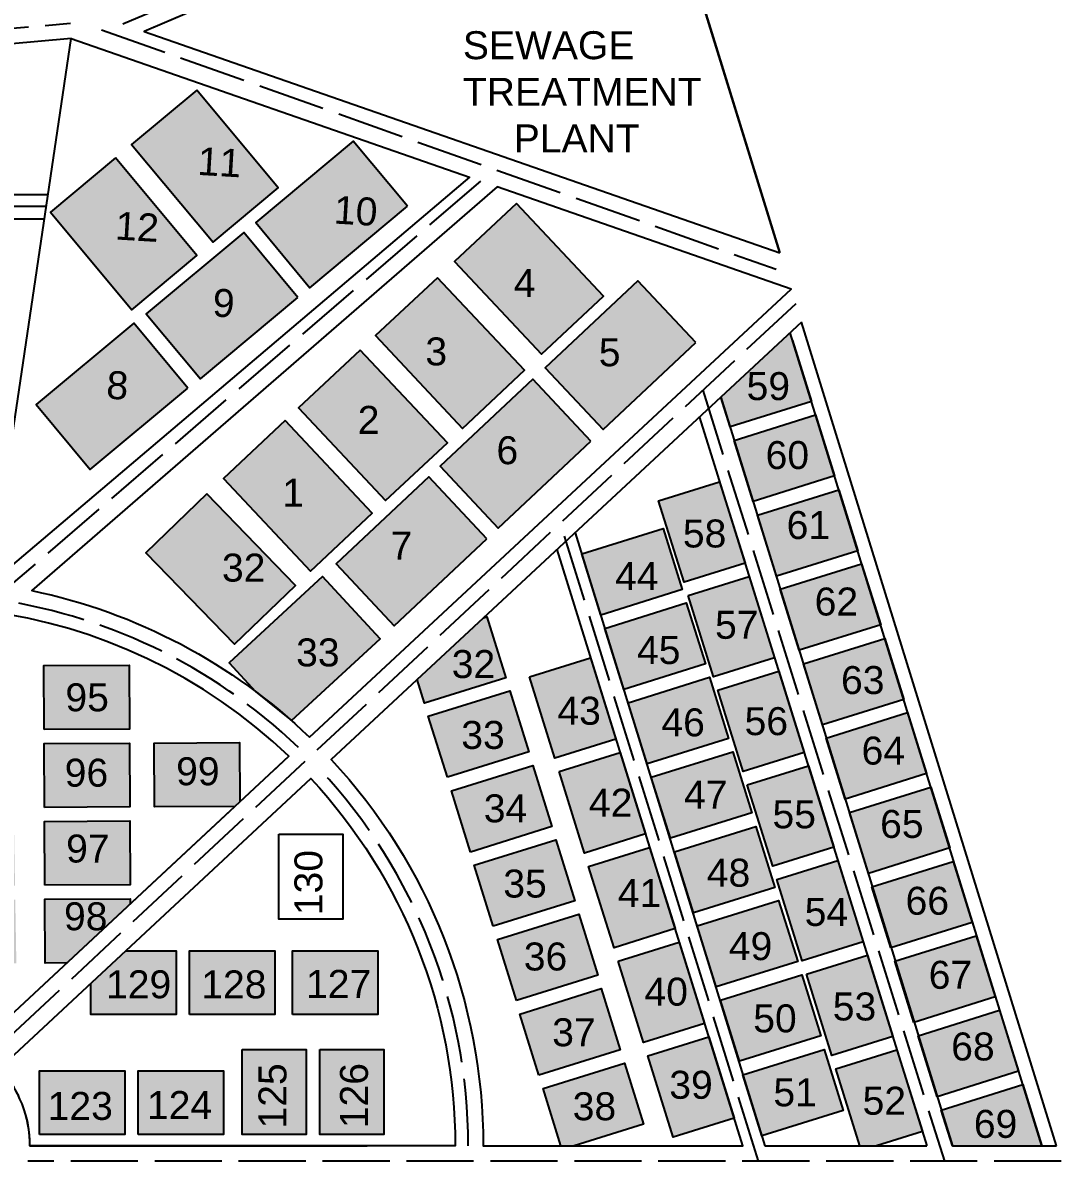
# Model space of a CAD drawing. Header units: metres. Extents: x 368 to 3789, y -155 to 1148.
# Drawn here: x 934.4 to 1082.8, y 744.6 to 907.4 of the extents above; entities that cross this region are included whole.
import ezdxf

# ---------------------------------------------------------------- set-up
doc = ezdxf.new("R2010")
doc.units = ezdxf.units.M
doc.linetypes.add('ACAD_ISO02W100', pattern=[15, 12, -3])
doc.styles.get("Standard").update_dxf_attribs({"font": 'arial.ttf'})

msp = doc.modelspace()

# ---------------------------------------------------------------- hatches: boundary and pattern name
h = msp.add_hatch(color=153)
h.dxf.hatch_style = 1
h.paths.add_polyline_path([(823.26, 922.1), (820.33, 919.56), (820.33, 913.26), (822.38, 909.98), (838.51, 909.98), (838.51, 922.1)])
h.paths.add_polyline_path([(827.46, 912.73), (835.71, 912.73), (835.71, 918.86), (827.46, 918.86)], flags=24)
h.paths.add_polyline_path([(946.43, 875.48), (954.64, 875), (954.99, 881.01), (946.78, 881.49)], flags=9)
h.paths.add_polyline_path([(958.19, 884.71), (966.4, 884.23), (966.76, 890.24), (958.55, 890.73)], flags=9)
h.paths.add_polyline_path([(977.65, 877.67), (985.9, 877.19), (986.26, 883.3), (978.02, 883.79)], flags=9)
h.paths.add_polyline_path([(945.14, 852.63), (950.28, 852.33), (950.64, 858.44), (945.5, 858.75)], flags=9)
h.paths.add_polyline_path([(960.32, 864.39), (965.46, 864.09), (965.82, 870.21), (960.68, 870.51)], flags=9)
h = msp.add_hatch(color=153)
h.dxf.hatch_style = 1
h.paths.add_polyline_path([(995.05, 847.35), (982.61, 860.6), (973.77, 852.31), (986.22, 839.06)])
h.paths.add_polyline_path([(984.31, 837.26), (971.86, 850.51), (963.03, 842.22), (975.47, 828.96)])
h.paths.add_polyline_path([(992.4, 842.45), (979.15, 830.01), (987.45, 821.17), (1000.7, 833.62)])
h.paths.add_polyline_path([(1007.28, 856.42), (994.02, 843.97), (1002.32, 835.14), (1015.57, 847.58)])
h.paths.add_polyline_path([(1009.04, 858.07), (1017.34, 849.24), (1030.59, 861.68), (1022.29, 870.52)])
h.paths.add_polyline_path([(996.09, 873.26), (1008.53, 860.01), (1017.37, 868.3), (1004.92, 881.56)])
h.paths.add_polyline_path([(984.79, 862.66), (997.24, 849.4), (1006.07, 857.7), (993.63, 870.95)])
h.paths.add_polyline_path([(975.41, 869.52), (989.37, 881.17), (981.61, 890.48), (967.65, 878.83)])
h.paths.add_polyline_path([(959.74, 856.46), (973.7, 868.1), (965.94, 877.41), (951.98, 865.77)])
h.paths.add_polyline_path([(957.97, 855.16), (950.21, 864.46), (936.25, 852.82), (944.01, 843.51)])
h.paths.add_polyline_path([(959.26, 874.13), (947.62, 888.09), (938.31, 880.33), (949.95, 866.37)])
h.paths.add_polyline_path([(961.56, 876.05), (970.87, 883.81), (959.23, 897.77), (949.92, 890.01)])
h.paths.add_polyline_path([(970.45, 837.2), (975.56, 837.2), (975.56, 843.22), (970.45, 843.22)], flags=24)
h.paths.add_polyline_path([(981.23, 847.61), (986.35, 847.61), (986.35, 853.63), (981.23, 853.63)], flags=24)
h.paths.add_polyline_path([(990.88, 857.31), (996.04, 857.31), (996.04, 863.44), (990.88, 863.44)], flags=24)
h.paths.add_polyline_path([(1003.55, 867.19), (1008.66, 867.19), (1008.66, 873.19), (1003.55, 873.19)], flags=24)
h.paths.add_polyline_path([(1015.69, 857.2), (1020.81, 857.2), (1020.81, 863.22), (1015.69, 863.22)], flags=24)
h.paths.add_polyline_path([(1001.05, 843.18), (1006.2, 843.18), (1006.2, 849.31), (1001.05, 849.31)], flags=24)
h.paths.add_polyline_path([(985.95, 829.66), (991.04, 829.66), (991.04, 835.58), (985.95, 835.58)], flags=24)
h.paths.add_polyline_path([(977.65, 877.67), (985.9, 877.19), (986.26, 883.3), (978.02, 883.79)], flags=24)
h.paths.add_polyline_path([(960.32, 864.39), (965.46, 864.09), (965.82, 870.21), (960.68, 870.51)], flags=24)
h.paths.add_polyline_path([(945.14, 852.63), (950.28, 852.33), (950.64, 858.44), (945.5, 858.75)], flags=24)
h.paths.add_polyline_path([(946.43, 875.48), (954.64, 875), (954.99, 881.01), (946.78, 881.49)], flags=24)
h.paths.add_polyline_path([(958.19, 884.71), (966.4, 884.23), (966.76, 890.24), (958.55, 890.73)], flags=24)
h = msp.add_hatch(color=105)
h.dxf.hatch_style = 1
h.paths.add_polyline_path([(1048.93, 760.56), (1037.31, 756.93), (1040.01, 748.2), (1051.65, 751.83)])
h.paths.add_polyline_path([(1059.33, 760.49), (1050.61, 757.77), (1054.03, 746.8), (1056.38, 746.8), (1062.96, 748.85)])
h.paths.add_polyline_path([(1045.73, 771.23), (1034.09, 767.6), (1036.81, 758.87), (1048.45, 762.5)])
h.paths.add_polyline_path([(1077.31, 755.53), (1065.68, 751.9), (1067.26, 746.8), (1080.03, 746.8)])
h.paths.add_polyline_path([(1073.99, 766.16), (1062.39, 762.54), (1065.09, 753.81), (1076.71, 757.44)])
h.paths.add_polyline_path([(1070.67, 776.8), (1059.1, 773.19), (1061.8, 764.45), (1073.39, 768.07)])
h.paths.add_polyline_path([(1067.36, 787.43), (1055.81, 783.83), (1058.51, 775.1), (1070.08, 778.7)])
h.paths.add_polyline_path([(1064.15, 798.1), (1052.52, 794.47), (1055.24, 785.75), (1066.86, 789.37)])
h.paths.add_polyline_path([(1060.84, 808.74), (1049.23, 805.11), (1051.93, 796.38), (1063.56, 800.01)])
h.paths.add_polyline_path([(1057.58, 819.33), (1045.95, 815.71), (1046.41, 814.23), (1048.67, 806.98), (1060.29, 810.6)])
h.paths.add_polyline_path([(1054.27, 830.03), (1042.64, 826.4), (1043.33, 824.17), (1045.36, 817.67), (1056.98, 821.3)])
h.paths.add_polyline_path([(1051, 840.6), (1039.37, 836.98), (1040.29, 834), (1042.09, 828.25), (1053.7, 831.87)])
h.paths.add_polyline_path([(1044.05, 863.06), (1034.15, 853.85), (1035.48, 849.6), (1047.1, 853.22)])
h.paths.add_polyline_path([(1040.64, 751.34), (1048.9, 751.34), (1048.9, 757.47), (1040.64, 757.47)], flags=24)
h.paths.add_polyline_path([(1053.39, 750.14), (1061.64, 750.14), (1061.64, 756.26), (1053.39, 756.26)], flags=24)
h.paths.add_polyline_path([(1037.76, 761.92), (1046.02, 761.92), (1046.02, 768.04), (1037.76, 768.04)], flags=24)
h.paths.add_polyline_path([(1069.3, 746.83), (1077.56, 746.83), (1077.56, 752.96), (1069.3, 752.96)], flags=24)
h.paths.add_polyline_path([(1066.06, 757.91), (1074.32, 757.91), (1074.32, 764.03), (1066.06, 764.03)], flags=24)
h.paths.add_polyline_path([(1062.83, 768.15), (1071.09, 768.15), (1071.09, 774.27), (1062.83, 774.27)], flags=24)
h.paths.add_polyline_path([(1059.54, 778.74), (1067.79, 778.74), (1067.79, 784.87), (1059.54, 784.87)], flags=24)
h.paths.add_polyline_path([(1055.9, 789.73), (1064.16, 789.73), (1064.16, 795.86), (1055.9, 795.86)], flags=24)
h.paths.add_polyline_path([(1053.25, 800.22), (1061.51, 800.22), (1061.51, 806.35), (1053.25, 806.35)], flags=24)
h.paths.add_polyline_path([(1050.31, 810.31), (1058.57, 810.31), (1058.57, 816.44), (1050.31, 816.44)], flags=24)
h.paths.add_polyline_path([(1046.54, 821.55), (1054.8, 821.55), (1054.8, 827.67), (1046.54, 827.67)], flags=24)
h.paths.add_polyline_path([(1042.54, 832.48), (1050.79, 832.48), (1050.79, 838.6), (1042.54, 838.6)], flags=24)
h.paths.add_polyline_path([(1036.81, 852.35), (1045.07, 852.35), (1045.07, 858.48), (1036.81, 858.48)], flags=24)
h = msp.add_hatch(color=105)
h.dxf.hatch_style = 1
h.paths.add_polyline_path([(1050.39, 842.58), (1047.69, 851.31), (1036.06, 847.69), (1037.21, 843.96), (1038.77, 838.96)])
h.paths.add_polyline_path([(1039.52, 842.49), (1047.78, 842.49), (1047.78, 848.62), (1039.52, 848.62)], flags=24)
h = msp.add_hatch(color=105)
h.dxf.hatch_style = 1
h.paths.add_polyline_path([(1055.11, 774.04), (1046.38, 771.31), (1050.01, 759.68), (1058.74, 762.4)])
h.paths.add_polyline_path([(1054.51, 775.95), (1050.88, 787.58), (1042.16, 784.86), (1045.79, 773.22)])
h.paths.add_polyline_path([(1042.41, 781.86), (1030.78, 778.23), (1033.5, 769.51), (1045.14, 773.14)])
h.paths.add_polyline_path([(1039.16, 792.46), (1027.52, 788.83), (1030.24, 780.11), (1041.88, 783.74)])
h.paths.add_polyline_path([(1046.66, 801.13), (1037.93, 798.41), (1041.56, 786.77), (1050.29, 789.49)])
h.paths.add_polyline_path([(1035.85, 803.15), (1024.21, 799.52), (1026.93, 790.8), (1038.57, 794.43)])
h.paths.add_polyline_path([(1042.43, 814.68), (1033.71, 811.95), (1037.34, 800.32), (1046.06, 803.04)])
h.paths.add_polyline_path([(1032.53, 813.79), (1020.89, 810.16), (1023.62, 801.43), (1035.25, 805.06)])
h.paths.add_polyline_path([(1029.21, 824.42), (1017.58, 820.79), (1020.3, 812.07), (1031.94, 815.7)])
h.paths.add_polyline_path([(1038.21, 828.22), (1029.48, 825.5), (1033.11, 813.86), (1041.84, 816.58)])
h.paths.add_polyline_path([(1025.9, 835.06), (1014.26, 831.43), (1016.98, 822.7), (1028.62, 826.33)])
h.paths.add_polyline_path([(1033.98, 841.77), (1025.26, 839.05), (1028.89, 827.41), (1037.61, 830.13)])
h.paths.add_polyline_path([(1003.42, 813.7), (1000.7, 822.43), (1000.21, 822.28), (990.73, 813.46), (991.78, 810.07)])
h.paths.add_polyline_path([(1006.69, 803.13), (1003.97, 811.85), (992.33, 808.22), (995.05, 799.5)])
h.paths.add_polyline_path([(1007.28, 801.16), (995.64, 797.53), (998.36, 788.8), (1010, 792.43)])
h.paths.add_polyline_path([(1019.15, 804.93), (1015.52, 816.57), (1006.8, 813.85), (1010.43, 802.21)])
h.paths.add_polyline_path([(1019.75, 803.02), (1011.02, 800.3), (1014.65, 788.66), (1023.38, 791.38)])
h.paths.add_polyline_path([(1010.54, 790.56), (998.9, 786.93), (1001.62, 778.21), (1013.26, 781.84)])
h.paths.add_polyline_path([(1023.97, 789.47), (1015.25, 786.75), (1018.88, 775.12), (1027.6, 777.84)])
h.paths.add_polyline_path([(1032.42, 762.38), (1023.7, 759.66), (1027.33, 748.02), (1036.05, 750.74)])
h.paths.add_polyline_path([(1020.37, 758.62), (1008.73, 754.99), (1011.28, 746.8), (1013.17, 746.8), (1023.09, 749.9)])
h.paths.add_polyline_path([(1017.05, 769.26), (1005.41, 765.63), (1008.13, 756.9), (1019.77, 760.53)])
h.paths.add_polyline_path([(1031.83, 764.29), (1028.2, 775.93), (1019.47, 773.21), (1023.1, 761.57)])
h.paths.add_polyline_path([(1016.57, 771.2), (1013.85, 779.93), (1002.21, 776.3), (1004.93, 767.57)])
h.paths.add_polyline_path([(1049.13, 763.61), (1057.39, 763.61), (1057.39, 769.74), (1049.13, 769.74)], flags=24)
h.paths.add_polyline_path([(1045.11, 777.14), (1053.36, 777.14), (1053.36, 783.25), (1045.11, 783.25)], flags=24)
h.paths.add_polyline_path([(1034.27, 772.25), (1042.53, 772.25), (1042.53, 778.38), (1034.27, 778.38)], flags=24)
h.paths.add_polyline_path([(1031.12, 782.75), (1039.37, 782.75), (1039.37, 788.88), (1031.12, 788.88)], flags=24)
h.paths.add_polyline_path([(1040.53, 791.12), (1048.75, 791.12), (1048.75, 797.14), (1040.53, 797.14)], flags=24)
h.paths.add_polyline_path([(1027.89, 794.02), (1036.11, 794.02), (1036.11, 800.02), (1027.89, 800.02)], flags=24)
h.paths.add_polyline_path([(1036.52, 804.43), (1044.78, 804.43), (1044.78, 810.56), (1036.52, 810.56)], flags=24)
h.paths.add_polyline_path([(1024.62, 804.26), (1032.88, 804.26), (1032.88, 810.39), (1024.62, 810.39)], flags=24)
h.paths.add_polyline_path([(1021.14, 814.6), (1029.39, 814.6), (1029.39, 820.71), (1021.14, 820.71)], flags=24)
h.paths.add_polyline_path([(1032.32, 818.22), (1040.54, 818.22), (1040.54, 824.25), (1032.32, 824.25)], flags=24)
h.paths.add_polyline_path([(1018.03, 825.26), (1026.25, 825.26), (1026.25, 831.26), (1018.03, 831.26)], flags=24)
h.paths.add_polyline_path([(1027.7, 831.27), (1035.96, 831.27), (1035.96, 837.4), (1027.7, 837.4)], flags=24)
h.paths.add_polyline_path([(994.66, 812.59), (1002.92, 812.59), (1002.92, 818.73), (994.66, 818.73)], flags=24)
h.paths.add_polyline_path([(996.01, 802.46), (1004.27, 802.46), (1004.27, 808.59), (996.01, 808.59)], flags=24)
h.paths.add_polyline_path([(999.24, 791.95), (1007.5, 791.95), (1007.5, 798.09), (999.24, 798.09)], flags=24)
h.paths.add_polyline_path([(1009.76, 805.91), (1018.02, 805.91), (1018.02, 812.04), (1009.76, 812.04)], flags=24)
h.paths.add_polyline_path([(1014.28, 792.86), (1022.51, 792.86), (1022.51, 798.88), (1014.28, 798.88)], flags=24)
h.paths.add_polyline_path([(1002.03, 781.2), (1010.29, 781.2), (1010.29, 787.33), (1002.03, 787.33)], flags=24)
h.paths.add_polyline_path([(1018.42, 779.93), (1026.64, 779.93), (1026.64, 785.95), (1018.42, 785.95)], flags=24)
h.paths.add_polyline_path([(1025.76, 752.42), (1034.02, 752.42), (1034.02, 758.55), (1025.76, 758.55)], flags=25)
h.paths.add_polyline_path([(1011.94, 749.34), (1020.2, 749.34), (1020.2, 755.47), (1011.94, 755.47)], flags=24)
h.paths.add_polyline_path([(1009.02, 759.93), (1017.28, 759.93), (1017.28, 766.06), (1009.02, 766.06)], flags=24)
h.paths.add_polyline_path([(1022.21, 765.74), (1030.46, 765.74), (1030.46, 771.86), (1022.21, 771.86)], flags=24)
h.paths.add_polyline_path([(1004.96, 770.76), (1013.21, 770.76), (1013.21, 776.9), (1004.96, 776.9)], flags=24)
h = msp.add_hatch(color=153)
h.dxf.hatch_style = 1
h.paths.add_polyline_path([(964.6, 818.52), (973.32, 826.94), (960.69, 840.02), (951.97, 831.6)])
h.paths.add_polyline_path([(963.85, 815.88), (967.64, 811.76, -0.020312), (972.75, 807.61), (985.43, 819.28), (977.22, 828.2)])
h.paths.add_polyline_path([(961.81, 826.39), (970.07, 826.39), (970.07, 832.52), (961.81, 832.52)], flags=24)
h.paths.add_polyline_path([(972.4, 814.25), (980.66, 814.25), (980.66, 820.38), (972.4, 820.38)], flags=24)
h = msp.add_hatch(color=105)
h.dxf.hatch_style = 1
h.paths.add_polyline_path([(928.2, 770.93), (916.01, 770.72), (916.15, 762.85, -0.183279), (927.53, 760.75), (928.37, 761.53)])
h.paths.add_polyline_path([(933.28, 782.01), (921.1, 781.8), (921.25, 772.66), (933.44, 772.88)])
h.paths.add_polyline_path([(949.71, 781.38), (949.71, 782.11), (937.52, 782.05), (937.56, 772.91), (940.62, 772.93)])
h.paths.add_polyline_path([(917.61, 781.74), (905.42, 781.53), (905.5, 776.92), (908.3, 772.44), (917.76, 772.6)])
h.paths.add_polyline_path([(917.41, 792.88), (905.22, 792.67), (905.38, 783.53), (917.57, 783.74)])
h.paths.add_polyline_path([(933.09, 793.15), (920.9, 792.94), (921.06, 783.8), (933.25, 784.01)])
h.paths.add_polyline_path([(949.66, 793.25), (937.47, 793.19), (937.52, 784.05), (949.71, 784.11)])
h.paths.add_polyline_path([(949.61, 804.39), (937.42, 804.33), (937.47, 795.19), (949.66, 795.25)])
h.paths.add_polyline_path([(965.34, 804.46), (953.15, 804.39), (953.2, 795.25), (964.69, 795.31), (965.38, 795.96)])
h.paths.add_polyline_path([(932.9, 804.29), (920.71, 804.08), (920.87, 794.94), (933.05, 795.15)])
h.paths.add_polyline_path([(917.22, 804.02), (905.03, 803.81), (905.19, 794.67), (917.38, 794.88)])
h.paths.add_polyline_path([(902.08, 804.14), (889.89, 803.93), (889.93, 801.84), (894.2, 795), (902.24, 795)])
h.paths.add_polyline_path([(901.92, 814.91), (889.73, 814.69), (889.89, 805.56), (902.08, 805.77)])
h.paths.add_polyline_path([(917.06, 815.16), (904.87, 814.94), (905.03, 805.81), (917.22, 806.02)])
h.paths.add_polyline_path([(932.74, 815.43), (920.55, 815.22), (920.71, 806.08), (932.9, 806.29)])
h.paths.add_polyline_path([(949.56, 815.53), (937.37, 815.47), (937.42, 806.33), (949.61, 806.39)])
h.paths.add_polyline_path([(932.7, 822.7, 0.03977), (920.51, 823.9), (920.51, 817.22), (932.7, 817.43)])
h.paths.add_polyline_path([(922.45, 797.01), (930.71, 797.01), (930.71, 803.13), (922.45, 803.13)], flags=24)
h.paths.add_polyline_path([(922.95, 786.15), (931.21, 786.15), (931.21, 792.29), (922.95, 792.29)], flags=24)
h.paths.add_polyline_path([(923.15, 774.73), (931.41, 774.73), (931.41, 780.85), (923.15, 780.85)], flags=24)
h.paths.add_polyline_path([(939.23, 776.52), (947.49, 776.52), (947.49, 782.65), (939.23, 782.65)], flags=9)
h.paths.add_polyline_path([(915.85, 763.44), (927.21, 763.44), (927.21, 769.56), (915.85, 769.56)], flags=9)
h.paths.add_polyline_path([(907.47, 774.45), (915.73, 774.45), (915.73, 780.58), (907.47, 780.58)], flags=24)
h.paths.add_polyline_path([(907.27, 785.89), (915.53, 785.89), (915.53, 792.01), (907.27, 792.01)], flags=24)
h.paths.add_polyline_path([(891.98, 807.42), (900.24, 807.42), (900.24, 813.54), (891.98, 813.54)], flags=24)
h.paths.add_polyline_path([(906.77, 796.73), (915.03, 796.73), (915.03, 802.86), (906.77, 802.86)], flags=24)
h.paths.add_polyline_path([(907.12, 807.67), (915.38, 807.67), (915.38, 813.79), (907.12, 813.79)], flags=24)
h.paths.add_polyline_path([(939.53, 786.21), (947.78, 786.21), (947.78, 792.33), (939.53, 792.33)], flags=24)
h.paths.add_polyline_path([(939.33, 797.06), (947.58, 797.06), (947.58, 803.18), (939.33, 803.18)], flags=24)
h.paths.add_polyline_path([(939.43, 807.84), (947.68, 807.84), (947.68, 813.97), (939.43, 813.97)], flags=24)
h.paths.add_polyline_path([(922.8, 807.94), (931.06, 807.94), (931.06, 814.07), (922.8, 814.07)], flags=24)
h.paths.add_polyline_path([(955.25, 797.26), (963.51, 797.26), (963.51, 803.38), (955.25, 803.38)], flags=24)
h.paths.add_polyline_path([(892.14, 796.65), (900.4, 796.65), (900.4, 802.78), (892.14, 802.78)], flags=25)
h.paths.add_polyline_path([(922.7, 817.47), (930.96, 817.47), (930.96, 823.6), (922.7, 823.6)], flags=24)
h = msp.add_hatch(color=105)
h.dxf.hatch_style = 1
h.paths.add_polyline_path([(948.93, 748.38), (948.93, 757.52), (936.74, 757.52), (936.74, 748.38)])
h.paths.add_polyline_path([(949.04, 774.68), (944.07, 770.06), (944.07, 765.54), (956.26, 765.54), (956.26, 774.68)])
h.paths.add_polyline_path([(970.37, 765.54), (970.37, 774.68), (958.18, 774.68), (958.18, 765.54)])
h.paths.add_polyline_path([(963.04, 757.52), (950.85, 757.52), (950.85, 748.38), (963.04, 748.38)])
h.paths.add_polyline_path([(985.09, 765.54), (985.09, 774.68), (972.9, 774.68), (972.9, 765.54)])
h.paths.add_polyline_path([(951.11, 749.62), (962.44, 749.62), (962.44, 755.64), (951.11, 755.64)], flags=24)
h.paths.add_polyline_path([(973.14, 748.24), (973.14, 759.6), (967.01, 759.6), (967.01, 748.24)], flags=9)
h.paths.add_polyline_path([(984.79, 748.28), (984.79, 759.65), (978.66, 759.65), (978.66, 748.28)], flags=9)
h.paths.add_polyline_path([(973.85, 766.94), (985.18, 766.94), (985.18, 772.96), (973.85, 772.96)], flags=9)
h.paths.add_polyline_path([(958.85, 766.78), (970.21, 766.78), (970.21, 772.91), (958.85, 772.91)], flags=24)
h.paths.add_polyline_path([(945.24, 766.79), (956.61, 766.79), (956.61, 772.92), (945.24, 772.92)], flags=9)
h.paths.add_polyline_path([(936.89, 749.4), (948.26, 749.4), (948.26, 755.53), (936.89, 755.53)], flags=24)
h = msp.add_hatch(color=105)
h.dxf.hatch_style = 1
h.paths.add_polyline_path([(976.84, 748.38), (985.98, 748.38), (985.98, 760.57), (976.84, 760.57)])
h.paths.add_polyline_path([(974.85, 760.57), (965.71, 760.57), (965.71, 748.38), (974.85, 748.38)])
h.paths.add_polyline_path([(984.79, 748.28), (984.79, 759.65), (978.66, 759.65), (978.66, 748.28)], flags=9)
h.paths.add_polyline_path([(973.14, 748.24), (973.14, 759.6), (967.01, 759.6), (967.01, 748.24)], flags=9)

# ---------------------------------------------------------------- linework, layer by layer
at = {"linetype": 'ACAD_ISO02W100', "ltscale": 0.8}
for p, q in [((948.66, 907.24), (1022.7, 938.85)), ((829.96, 897.84), (941.18, 907.34)), ((945.61, 906.42), (1042.05, 872.16)), ((999.8, 884.76), (932.35, 826.76)), ((1044.86, 867.22), (929.22, 759.36)), ((1031.58, 854.84), (1066.11, 744.58)), ((1039.51, 744.58), (1011.24, 835.87)), ((1082.81, 744.58), (935.07, 744.58))]:
    msp.add_line(p, q, dxfattribs=at)
for p, q in [((1023.33, 936.79, 855.31), (951.71, 906.17, 108.85)), ((1023.33, 936.79, 809.05), (1042.6, 874.51, 62.59)), ((951.71, 906.17), (1042.6, 874.51)), ((929.62, 882.84), (937.95, 882.84)), ((929.62, 879.35), (937.43, 879.35)), ((1082.12, 746.8, 845.66), (1045.68, 864.57, 845.66)), ((1031.12, 850.94, 845.66), (1063.6, 746.8, 845.66)), ((1013.31, 834.47, 1713.93), (1040.45, 746.8, 1713.93))]:
    msp.add_line(p, q)
at = {"color": 0, "linetype": 'ACAD_ISO02W100'}
msp.add_line((840.37, 881.17), (937.6, 881.17), dxfattribs=at)
for points, elevation in [([(1042.6, 874.51), (1023.33, 936.79), (951.71, 906.17), (1042.6, 874.51)], 62.59), ([(1044.4, 861.95), (1047.12, 853.23), (1035.48, 849.6), (1034.15, 853.85), (1067.26, 746.8), (1065.67, 751.9), (1077.31, 755.53), (1080.03, 746.8), (1044.05, 863.06)], 845.66), ([(1054.03, 746.8), (1050.61, 757.77), (1059.33, 760.49), (1062.96, 748.85), (1056.38, 746.8)], 845.66)]:
    msp.add_lwpolyline(points, dxfattribs=dict(elevation=elevation))
for points in [[(941.25, 905.16), (998.23, 885.31), (929.71, 827.21), (941.25, 905.16), (831.54, 895.3), (839.32, 882.85)], [(972.75, 807.61), (985.43, 819.28), (977.22, 828.2), (963.85, 815.88), (967.64, 811.76)], [(977.22, 828.2), (963.85, 815.88), (967.64, 811.76), (972.75, 807.61), (985.43, 819.28), (977.22, 828.2)], [(1000.21, 822.28), (1000.7, 822.43), (1003.42, 813.7), (991.78, 810.07), (990.73, 813.46)], [(964.69, 795.31), (953.2, 795.25), (953.15, 804.39), (965.34, 804.46), (965.38, 795.96)], [(940.62, 772.93), (937.56, 772.91), (937.52, 782.05), (949.71, 782.11), (949.71, 781.38)], [(949.04, 774.68), (956.26, 774.68), (956.26, 765.54), (944.07, 765.54), (944.07, 770.06)], [(1011.28, 746.8), (1008.73, 754.99), (1020.37, 758.62), (1023.09, 749.9), (1013.17, 746.8)], [(1040.45, 746.8), (1063.6, 746.8)], [(1067.26, 746.8), (1082.12, 746.8)]]:
    msp.add_lwpolyline(points)
for points in [[(959.23, 897.77), (949.92, 890.01), (961.56, 876.05), (970.87, 883.81)], [(989.37, 881.17), (981.61, 890.48), (967.65, 878.83), (975.41, 869.52)], [(947.62, 888.09), (938.31, 880.33), (949.95, 866.37), (959.26, 874.13)], [(1004.92, 881.56), (996.09, 873.26), (1008.53, 860.01), (1017.37, 868.3)], [(973.7, 868.1), (965.94, 877.41), (951.98, 865.77), (959.74, 856.46)], [(993.63, 870.95), (984.79, 862.66), (997.24, 849.4), (1006.07, 857.7)], [(1030.59, 861.68), (1022.29, 870.52), (1009.04, 858.07), (1017.34, 849.24)], [(957.97, 855.16), (950.21, 864.46), (936.25, 852.82), (944.01, 843.51)], [(982.61, 860.6), (973.77, 852.31), (986.22, 839.06), (995.05, 847.35)], [(1015.57, 847.58), (1007.28, 856.42), (994.02, 843.97), (1002.32, 835.14)], [(971.86, 850.51), (963.03, 842.22), (975.47, 828.96), (984.31, 837.26)], [(1000.7, 833.62), (992.4, 842.45), (979.15, 830.01), (987.45, 821.17)], [(960.69, 840.02), (951.97, 831.6), (964.6, 818.52), (973.32, 826.94)], [(1006.8, 813.85), (1015.52, 816.57), (1019.15, 804.93), (1010.43, 802.21)], [(937.42, 806.33), (937.37, 815.47), (949.56, 815.53), (949.61, 806.39)], [(995.05, 799.5), (992.33, 808.22), (1003.97, 811.85), (1006.69, 803.13)], [(937.47, 795.19), (937.42, 804.33), (949.61, 804.39), (949.66, 795.25)], [(1011.02, 800.3), (1019.75, 803.02), (1023.38, 791.38), (1014.65, 788.66)], [(998.36, 788.8), (995.64, 797.53), (1007.28, 801.16), (1010, 792.43)], [(937.52, 784.05), (937.47, 793.19), (949.66, 793.25), (949.71, 784.11)], [(970.95, 791.37), (980.09, 791.37), (980.09, 779.18), (970.95, 779.18)], [(1001.62, 778.21), (998.9, 786.93), (1010.54, 790.56), (1013.26, 781.84)], [(1027.6, 777.84), (1018.88, 775.12), (1015.25, 786.75), (1023.97, 789.47)], [(1004.93, 767.57), (1002.21, 776.3), (1013.85, 779.93), (1016.57, 771.2)], [(1019.47, 773.21), (1028.2, 775.93), (1031.83, 764.29), (1023.1, 761.57)], [(958.18, 765.54), (958.18, 774.68), (970.37, 774.68), (970.37, 765.54)], [(972.9, 765.54), (972.9, 774.68), (985.09, 774.68), (985.09, 765.54)], [(1008.13, 756.9), (1005.41, 765.63), (1017.05, 769.26), (1019.77, 760.53)], [(1036.05, 750.74), (1027.33, 748.02), (1023.7, 759.66), (1032.42, 762.38)], [(965.71, 760.57), (974.85, 760.57), (974.85, 748.38), (965.71, 748.38)], [(976.84, 760.57), (985.98, 760.57), (985.98, 748.38), (976.84, 748.38)], [(936.74, 748.38), (936.74, 757.52), (948.93, 757.52), (948.93, 748.38)], [(950.85, 748.38), (950.85, 757.52), (963.04, 757.52), (963.04, 748.38)]]:
    msp.add_lwpolyline(points, close=True)
msp.add_lwpolyline([(975.34, 805.22), (1044.22, 869.29), (1002.15, 883.94), (935.65, 826.2, -0.141131)], format="xyb", close=True)
for points in [[(1045.68, 864.57), (978.46, 802.04, -0.189529), (1000.18, 746.8), (1037.28, 746.8), (1010.73, 832.06)], [(894.34, 794.78), (914.52, 762.47, -0.209878), (927.53, 760.75), (972.4, 802.49), (970.07, 800.32), (972.4, 802.49, 0.327096), (882.05, 814.45), (890.88, 800.32), (882.05, 814.45), (905.21, 777.38)], [(935.38, 746.8, 0.189529), (931.01, 757.91), (975.53, 799.32, -0.189529), (996.18, 746.8), (935.38, 746.8), (945.02, 746.8), (954.66, 746.8), (964.3, 746.8), (973.94, 746.8), (983.58, 746.8)], [(996.18, 746.8), (935.38, 746.8, 0.080318), (934.55, 751.94, 0.107573), (931.01, 757.91), (975.53, 799.32)], [(914.52, 762.47, -0.209878), (927.53, 760.75), (964.12, 794.78)]]:
    msp.add_lwpolyline(points, format="xyb")
for points, elevation in [([(1038.77, 838.96), (1036.05, 847.68), (1047.69, 851.31), (1050.41, 842.59)], 845.66), ([(1037.61, 830.13), (1028.89, 827.41), (1025.26, 839.05), (1033.98, 841.77)], 845.66), ([(1042.09, 828.25), (1039.37, 836.97), (1051, 840.6), (1053.72, 831.88)], 845.66), ([(1016.98, 822.7), (1014.26, 831.43), (1025.9, 835.06), (1028.62, 826.33)], 1713.93), ([(1045.36, 817.67), (1042.64, 826.4), (1054.27, 830.03), (1057, 821.3)], 845.66), ([(1029.48, 825.5), (1038.21, 828.22), (1041.84, 816.58), (1033.11, 813.86)], 845.66), ([(1020.3, 812.07), (1017.58, 820.79), (1029.21, 824.42), (1031.94, 815.7)], 1713.93), ([(1048.67, 806.98), (1045.95, 815.7), (1057.58, 819.33), (1060.31, 810.61)], 845.66), ([(1046.06, 803.04), (1037.34, 800.32), (1033.71, 811.95), (1042.43, 814.68)], 845.66), ([(1023.62, 801.43), (1020.89, 810.16), (1032.53, 813.79), (1035.25, 805.06)], 1713.93), ([(1051.93, 796.38), (1049.2, 805.11), (1060.84, 808.74), (1063.56, 800.01)], 845.66), ([(1026.93, 790.8), (1024.21, 799.52), (1035.85, 803.15), (1038.57, 794.43)], 1713.93), ([(1037.93, 798.41), (1046.66, 801.13), (1050.29, 789.49), (1041.56, 786.77)], 845.66), ([(1055.24, 785.75), (1052.52, 794.47), (1064.15, 798.1), (1066.88, 789.38)], 845.66), ([(1030.24, 780.11), (1027.52, 788.83), (1039.16, 792.46), (1041.88, 783.74)], 1713.93), ([(1054.51, 775.95), (1045.79, 773.22), (1042.16, 784.86), (1050.88, 787.58)], 845.66), ([(1058.44, 775.08), (1055.72, 783.8), (1067.36, 787.43), (1070.08, 778.7)], 845.66), ([(1033.5, 769.51), (1030.78, 778.23), (1042.41, 781.86), (1045.14, 773.14)], 1713.93), ([(1061.76, 764.44), (1059.04, 773.17), (1070.67, 776.8), (1073.39, 768.07)], 845.66), ([(1046.38, 771.31), (1055.11, 774.04), (1058.74, 762.4), (1050.01, 759.68)], 845.66), ([(1036.81, 758.87), (1034.09, 767.6), (1045.73, 771.23), (1048.45, 762.5)], 1713.93), ([(1065.07, 753.81), (1062.35, 762.53), (1073.99, 766.16), (1076.71, 757.44)], 845.66), ([(1040.01, 748.2), (1037.29, 756.93), (1048.93, 760.56), (1051.65, 751.83)], 1713.93)]:
    msp.add_lwpolyline(points, close=True, dxfattribs=dict(elevation=elevation))
at = {"linetype": 'ACAD_ISO02W100', "ltscale": 0.8}
for start, end in [(46.1572, 118.7636), (360, 42.9276)]:
    msp.add_arc((919.07, 746.8), 78.96, start, end, dxfattribs=at)

# ---------------------------------------------------------------- texts
for s, p in [('SEWAGE', (997.27, 902.2)), ('TREATMENT', (997.27, 895.53)), ('PLANT', (1004.54, 888.87)), ('4', (1004.55, 868.19)), ('3', (991.91, 858.4)), ('5', (1016.7, 858.28)), ('59', (1037.83, 853.44)), ('2', (982.24, 848.61)), ('6', (1002.07, 844.27)), ('60', (1040.55, 843.58)), ('1', (971.45, 838.2)), ('61', (1043.56, 833.57)), ('58', (1028.72, 832.36)), ('7', (986.94, 830.64)), ('32', (962.83, 827.48)), ('44', (1019.03, 826.26)), ('62', (1047.56, 822.63)), ('57', (1033.32, 819.3)), ('33', (973.43, 815.35)), ('45', (1022.16, 815.69)), ('32', (995.68, 813.69)), ('63', (1051.33, 811.4)), ('95', (940.45, 808.93)), ('43', (1010.78, 807.01)), ('46', (1025.65, 805.35)), ('56', (1037.54, 805.52)), ('33', (997.04, 803.55)), ('64', (1054.27, 801.31)), ('96', (940.35, 798.15)), ('99', (956.28, 798.35)), ('42', (1015.29, 793.86)), ('47', (1028.89, 795.02)), ('34', (1000.26, 793.05)), ('55', (1041.53, 792.19)), ('65', (1056.92, 790.82)), ('97', (940.55, 787.3)), ('48', (1032.14, 783.84)), ('35', (1003.05, 782.29)), ('41', (1019.42, 780.93)), ('66', (1060.56, 779.83)), ('98', (940.25, 777.61)), ('54', (1046.13, 778.23)), ('49', (1035.29, 773.34)), ('36', (1005.98, 771.86)), ('129', (946.26, 767.88)), ('128', (959.87, 767.87)), ('127', (974.85, 767.94)), ('67', (1063.86, 769.24)), ('40', (1023.23, 766.83)), ('53', (1050.15, 764.71)), ('50', (1038.78, 763.01)), ('37', (1010.04, 761.02)), ('68', (1067.08, 758.99)), ('39', (1026.78, 753.51)), ('51', (1041.66, 752.43)), ('123', (937.91, 750.49)), ('124', (952.11, 750.62)), ('38', (1012.97, 750.44)), ('52', (1054.41, 751.23)), ('69', (1070.32, 747.92))]:
    msp.add_text(s, height=4).set_placement(p)
for s, rotation, p in [('11', 356.6212, (959.26, 885.66)), ('10', 356.6212, (978.74, 878.7)), ('12', 356.6212, (947.49, 876.42)), ('9', 356.6212, (961.41, 865.42)), ('8', 356.6212, (946.22, 853.66)), ('130', 90, (977.19, 779.77)), ('125', 90, (972.05, 749.26)), ('126', 90, (983.7, 749.3))]:
    msp.add_text(s, height=4, rotation=rotation).set_placement(p)

doc.saveas('drawing.dxf')
